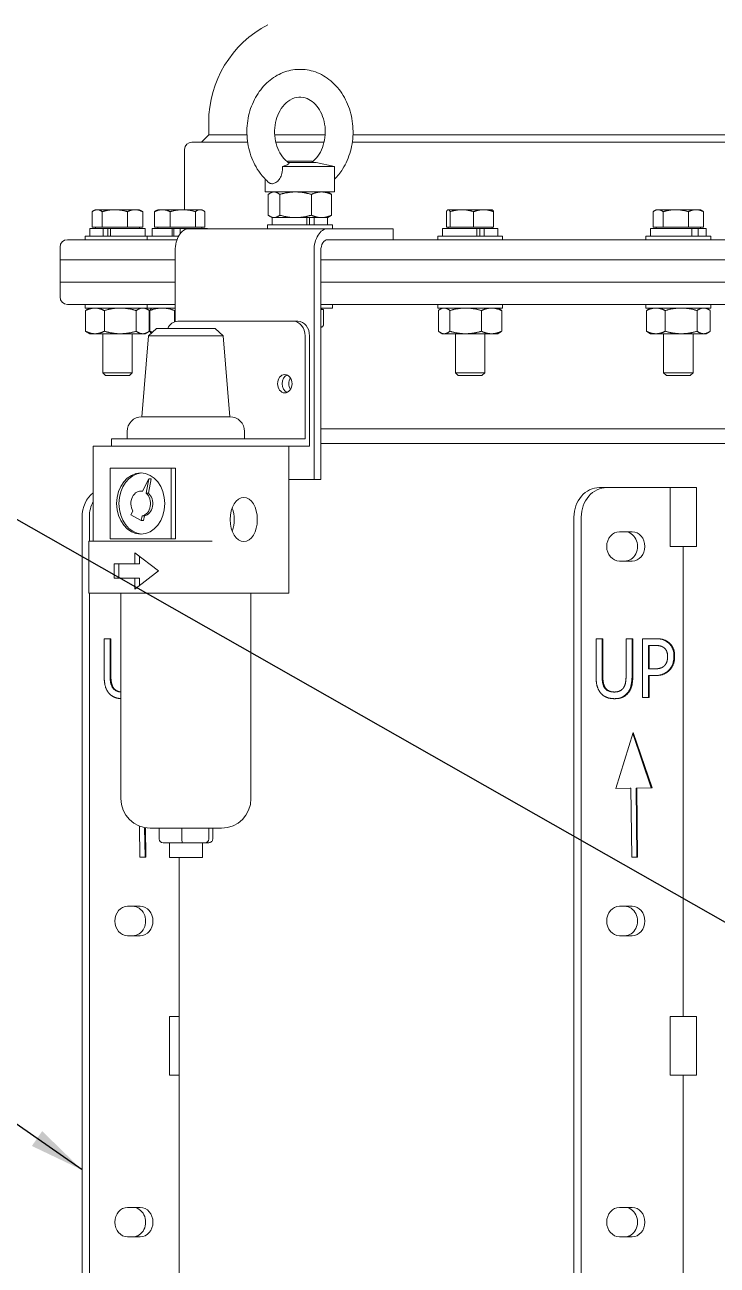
# Model space of a CAD drawing. Header units: inches. Extents: x 12 to 318, y 5 to 204.
# Drawn here: x 127.25 to 139.04, y 74.44 to 95.55 of the extents above; entities that cross this region are included whole.
import ezdxf

# ---------------------------------------------------------------- set-up
doc = ezdxf.new("R2010")
doc.units = ezdxf.units.IN
doc.header["$LTSCALE"] = 9.5
doc.header["$MEASUREMENT"] = 0
doc.layers.add('Symbol (ANSI)', color=7, linetype='Continuous', lineweight=25)
doc.layers.add('Visible', color=7, linetype='Continuous', lineweight=18)
doc.styles.add('MEMCOR Medium', font='arial.ttf')
doc.dimstyles.new('Default (ANSI)$7', dxfattribs={"dimscale": 9.5, "dimtxt": 0.15, "dimasz": 0.098425, "dimexe": 0.125, "dimexo": 0.0625, "dimgap": 0.031496, "dimtad": 0, "dimtih": 1, "dimtoh": 1, "dimdec": 4, "dimzin": 3, "dimdsep": 46, "dimlunit": 5, "dimtxsty": 'MEMCOR Medium', "dimcen": 0.09, "dimdle": 0.393701, "dimclrd": 256, "dimclre": 256, "dimclrt": 256, "dimadec": 0, "dimazin": 1, "dimtfac": 0.8, "dimtofl": 0, "dimtmove": 0, "dimatfit": 3, "dimfxl": 1, "dimfrac": 1, "dimtolj": 1, "dimtzin": 4, "dimlwd": -1, "dimlwe": -1, "dimarcsym": 0})

msp = doc.modelspace()

# ---------------------------------------------------------------- linework, layer by layer
at = {"layer": 'Visible'}
for p, q in [((130.377257, 93.889365), (130.377257, 93.674365)), ((130.092257, 93.549365), (131.040414, 93.549365)), ((130.377257, 93.674365), (130.252257, 93.549365)), ((130.377257, 93.674365), (131.02901, 93.674365)), ((131.502087, 93.674365), (132.360965, 93.674365)), ((131.520626, 93.549365), (132.342427, 93.549365)), ((132.822638, 93.549365), (158.662257, 93.549365)), ((132.834042, 93.674365), (144.377257, 93.674365)), ((129.967257, 92.400361), (129.967257, 93.424365)), ((132.522077, 93.135428), (131.632804, 93.135428)), ((131.728711, 93.226373), (131.717714, 93.215374)), ((131.728711, 93.226373), (132.134341, 93.226373)), ((132.205354, 93.202749), (131.734377, 93.202749)), ((132.134341, 93.226373), (132.15796, 93.202749)), ((132.205354, 93.202749), (132.522077, 93.135428)), ((132.522077, 92.702357), (132.522077, 93.135428)), ((131.340975, 92.702357), (131.340975, 92.91999)), ((132.522077, 92.702357), (131.340975, 92.702357)), ((131.459085, 92.702357), (131.425961, 92.683232)), ((132.403967, 92.702357), (132.437092, 92.683232)), ((131.392932, 92.307054), (131.392932, 92.66016)), ((131.587147, 92.307054), (131.587147, 92.66016)), ((132.125742, 92.307054), (132.125742, 92.66016)), ((132.470121, 92.307054), (132.470121, 92.66016)), ((128.394046, 92.102361), (128.394046, 92.366867)), ((128.448966, 92.400361), (128.416134, 92.381405)), ((128.479154, 92.400361), (128.448966, 92.400361)), ((128.779223, 92.400361), (128.479154, 92.400361)), ((128.564263, 92.102361), (128.564263, 92.366867)), ((129.124034, 92.400361), (128.779223, 92.400361)), ((128.994182, 92.102361), (128.994182, 92.366867)), ((129.198966, 92.400361), (129.124034, 92.400361)), ((129.198966, 92.400361), (129.231798, 92.381405)), ((129.253885, 92.102361), (129.253885, 92.366867)), ((129.455255, 92.102361), (129.455255, 92.366867)), ((129.508897, 92.400361), (129.479865, 92.383599)), ((129.588988, 92.400361), (129.508897, 92.400361)), ((129.937042, 92.400361), (129.588988, 92.400361)), ((129.722721, 92.102361), (129.722721, 92.366867)), ((130.231951, 92.400361), (129.937042, 92.400361)), ((130.151363, 92.102361), (130.151363, 92.366867)), ((130.258897, 92.400361), (130.231951, 92.400361)), ((130.258897, 92.400361), (130.287928, 92.383599)), ((130.312539, 92.102361), (130.312539, 92.366867)), ((131.459085, 92.264857), (131.425961, 92.283981)), ((131.459085, 92.264857), (131.490039, 92.264857)), ((131.460175, 92.139857), (131.460175, 92.264857)), ((131.490039, 92.264857), (131.856445, 92.264857)), ((131.856445, 92.264857), (132.297932, 92.264857)), ((132.047741, 92.139857), (132.047741, 92.264857)), ((132.096325, 92.139857), (132.096325, 92.264857)), ((132.172981, 92.139857), (132.172981, 92.264857)), ((132.297932, 92.264857), (132.403967, 92.264857)), ((132.402877, 92.139857), (132.402877, 92.264857)), ((132.403967, 92.264857), (132.437092, 92.283981)), ((134.425413, 92.102361), (134.425413, 92.366867)), ((134.452312, 92.400361), (134.448488, 92.398153)), ((134.456097, 92.400361), (134.452312, 92.400361)), ((134.68773, 92.400361), (134.456097, 92.400361)), ((134.48678, 92.102361), (134.48678, 92.366867)), ((135.058945, 92.400361), (134.68773, 92.400361)), ((134.888679, 92.102361), (134.888679, 92.366867)), ((135.202312, 92.400361), (135.058945, 92.400361)), ((135.202312, 92.400361), (135.206136, 92.398153)), ((135.22921, 92.102361), (135.22921, 92.366867)), ((137.943991, 92.102361), (137.943991, 92.366867)), ((137.99891, 92.400361), (137.966078, 92.381405)), ((138.029099, 92.400361), (137.99891, 92.400361)), ((138.329168, 92.400361), (138.029099, 92.400361)), ((138.114208, 92.102361), (138.114208, 92.366867)), ((138.673979, 92.400361), (138.329168, 92.400361)), ((138.544127, 92.102361), (138.544127, 92.366867)), ((138.74891, 92.400361), (138.673979, 92.400361)), ((138.74891, 92.400361), (138.781743, 92.381405)), ((138.80383, 92.102361), (138.80383, 92.366867)), ((128.352614, 92.077357), (128.583136, 92.077357)), ((128.352614, 91.952357), (128.352614, 92.077357)), ((128.479154, 92.102361), (128.394046, 92.102361)), ((128.448966, 92.102361), (128.448966, 92.077357)), ((128.564263, 92.102361), (128.479154, 92.102361)), ((128.779223, 92.102361), (128.564263, 92.102361)), ((128.620427, 92.077357), (128.583136, 92.077357)), ((128.583136, 91.952357), (128.583136, 92.077357)), ((128.620427, 92.077357), (128.708455, 92.077357)), ((128.659506, 91.952357), (128.659506, 92.077357)), ((128.708455, 91.952357), (128.708455, 92.077357)), ((128.708455, 92.077357), (129.295317, 92.077357)), ((128.994182, 92.102361), (128.779223, 92.102361)), ((129.124034, 92.102361), (128.994182, 92.102361)), ((129.253885, 92.102361), (129.124034, 92.102361)), ((129.198966, 92.102361), (129.198966, 92.077357)), ((129.295317, 91.952357), (129.295317, 92.077357)), ((129.412546, 92.077357), (129.756142, 92.077357)), ((129.412546, 91.952357), (129.412546, 92.077357)), ((129.588988, 92.102361), (129.455255, 92.102361)), ((129.508897, 92.102361), (129.508897, 92.077357)), ((129.722721, 92.102361), (129.588988, 92.102361)), ((129.937042, 92.102361), (129.722721, 92.102361)), ((129.76881, 92.077357), (129.756142, 92.077357)), ((129.756142, 91.952357), (129.756142, 92.077357)), ((129.76881, 92.077357), (129.890597, 92.077357)), ((129.782086, 91.952357), (129.782086, 92.077357)), ((129.890597, 91.991029), (129.890597, 92.077357)), ((129.890597, 92.077357), (130.355248, 92.077357)), ((130.151363, 92.102361), (129.937042, 92.102361)), ((130.03751, 92.076865), (132.402382, 92.076865)), ((130.231951, 92.102361), (130.151363, 92.102361)), ((130.312539, 92.102361), (130.231951, 92.102361)), ((130.258897, 92.102361), (130.258897, 92.077357)), ((130.355248, 92.076865), (130.355248, 92.077357)), ((132.482707, 92.139857), (131.380345, 92.139857)), ((131.380345, 92.139857), (131.380345, 92.076865)), ((133.517891, 92.076865), (132.402382, 92.076865)), ((132.482707, 92.139857), (132.482707, 92.076865)), ((133.517891, 91.889365), (133.517891, 92.076865)), ((134.355961, 92.077357), (134.943527, 92.077357)), ((134.355961, 91.952357), (134.355961, 92.077357)), ((134.456097, 92.102361), (134.425413, 92.102361)), ((134.452312, 92.102361), (134.452312, 92.077357)), ((134.48678, 92.102361), (134.456097, 92.102361)), ((134.68773, 92.102361), (134.48678, 92.102361)), ((134.888679, 92.102361), (134.68773, 92.102361)), ((135.058945, 92.102361), (134.888679, 92.102361)), ((134.943527, 92.077357), (135.031336, 92.077357)), ((134.943527, 91.952357), (134.943527, 92.077357)), ((134.992111, 91.952357), (134.992111, 92.077357)), ((135.068766, 92.077357), (135.031336, 92.077357)), ((135.22921, 92.102361), (135.058945, 92.102361)), ((135.068766, 91.952357), (135.068766, 92.077357)), ((135.068766, 92.077357), (135.298663, 92.077357)), ((135.202312, 92.102361), (135.202312, 92.077357)), ((135.298663, 91.952357), (135.298663, 92.077357)), ((137.902559, 92.077357), (138.604394, 92.077357)), ((137.902559, 91.952357), (137.902559, 92.077357)), ((138.029099, 92.102361), (137.943991, 92.102361)), ((137.99891, 92.102361), (137.99891, 92.077357)), ((138.114208, 92.102361), (138.029099, 92.102361)), ((138.329168, 92.102361), (138.114208, 92.102361)), ((138.544127, 92.102361), (138.329168, 92.102361)), ((138.673979, 92.102361), (138.544127, 92.102361)), ((138.604394, 92.077357), (138.652417, 92.077357)), ((138.604394, 91.952357), (138.604394, 92.077357)), ((138.71191, 92.077357), (138.652417, 92.077357)), ((138.80383, 92.102361), (138.673979, 92.102361)), ((138.71191, 91.952357), (138.71191, 92.077357)), ((138.71191, 92.077357), (138.845262, 92.077357)), ((138.74891, 92.102361), (138.74891, 92.077357)), ((138.845262, 91.952357), (138.845262, 92.077357)), ((127.972257, 91.889365), (129.837684, 91.889365)), ((129.332716, 91.952357), (128.272784, 91.952357)), ((128.272784, 91.952357), (128.272784, 91.889365)), ((129.865799, 91.952357), (129.332716, 91.952357)), ((129.332716, 91.952357), (129.332716, 91.889365)), ((132.402382, 91.889365), (132.475715, 91.889365)), ((132.475715, 91.889365), (160.782257, 91.889365)), ((135.378493, 91.952357), (134.276131, 91.952357)), ((134.276131, 91.952357), (134.276131, 91.889365)), ((135.378493, 91.952357), (135.378493, 91.889365)), ((138.925092, 91.952357), (137.822729, 91.952357)), ((137.822729, 91.952357), (137.822729, 91.889365)), ((138.925092, 91.952357), (138.925092, 91.889365)), ((127.847257, 91.549365), (127.847257, 91.764365)), ((129.806771, 90.495313), (129.806771, 91.701865)), ((132.171643, 91.701865), (132.171643, 87.808922)), ((132.287012, 87.808922), (132.287012, 91.701865)), ((127.847257, 91.549365), (129.806771, 91.549365)), ((127.847257, 91.549365), (127.847257, 91.169365)), ((129.806771, 91.549365), (127.847257, 91.549365)), ((132.287012, 91.549365), (160.907257, 91.549365)), ((160.907257, 91.549365), (132.287012, 91.549365)), ((129.806771, 91.169365), (127.847257, 91.169365)), ((127.847257, 90.914365), (127.847257, 91.169365)), ((127.847257, 91.169365), (129.806771, 91.169365)), ((160.907257, 91.169365), (132.287012, 91.169365)), ((132.287012, 91.169365), (160.907257, 91.169365)), ((129.806771, 90.789365), (127.972257, 90.789365)), ((128.272784, 90.789365), (128.272784, 90.726373)), ((129.332716, 90.789365), (129.332716, 90.726373)), ((160.782257, 90.789365), (132.287012, 90.789365)), ((132.482707, 90.789365), (132.482707, 90.726373)), ((134.276131, 90.789365), (134.276131, 90.726373)), ((135.378493, 90.789365), (135.378493, 90.726373)), ((137.822729, 90.789365), (137.822729, 90.726373)), ((138.925092, 90.789365), (138.925092, 90.726373)), ((129.332716, 90.726373), (128.272784, 90.726373)), ((128.281284, 90.331069), (128.281284, 90.684176)), ((128.351525, 90.726373), (128.306232, 90.700223)), ((128.600824, 90.331069), (128.600824, 90.684176)), ((129.143506, 90.331069), (129.143506, 90.684176)), ((129.296407, 90.726373), (129.341699, 90.700223)), ((129.806771, 90.726373), (129.332716, 90.726373)), ((129.366647, 90.331069), (129.366647, 90.684176)), ((129.374112, 90.331069), (129.374112, 90.684176)), ((129.411456, 90.726373), (129.405374, 90.722861)), ((129.7972, 90.492257), (129.7972, 90.684176)), ((132.482707, 90.726373), (132.287012, 90.726373)), ((132.287012, 90.701369), (132.302741, 90.701369)), ((132.302741, 90.701369), (132.333425, 90.701369)), ((132.306526, 90.701369), (132.306526, 90.726373)), ((132.333425, 90.701369), (132.333425, 90.436862)), ((135.378493, 90.726373), (134.276131, 90.726373)), ((134.288717, 90.331069), (134.288717, 90.684176)), ((134.354871, 90.726373), (134.321747, 90.707248)), ((134.482933, 90.331069), (134.482933, 90.684176)), ((135.021528, 90.331069), (135.021528, 90.684176)), ((135.299753, 90.726373), (135.332877, 90.707248)), ((135.365907, 90.331069), (135.365907, 90.684176)), ((138.925092, 90.726373), (137.822729, 90.726373)), ((137.831229, 90.331069), (137.831229, 90.684176)), ((137.90147, 90.726373), (137.856177, 90.700223)), ((138.150769, 90.331069), (138.150769, 90.684176)), ((138.693451, 90.331069), (138.693451, 90.684176)), ((138.846351, 90.726373), (138.891644, 90.700223)), ((138.916592, 90.331069), (138.916592, 90.684176)), ((129.489394, 90.376422), (129.354013, 90.251854)), ((129.489394, 90.376422), (130.489394, 90.376422)), ((131.820799, 90.501422), (129.850073, 90.501422)), ((130.489394, 90.376422), (130.624775, 90.251854)), ((131.897712, 90.501422), (131.820799, 90.501422)), ((132.287012, 90.403369), (132.302741, 90.403369)), ((132.302741, 90.403369), (132.306526, 90.403369)), ((132.306526, 90.403369), (132.31035, 90.405576)), ((128.351525, 90.288873), (128.306232, 90.315022)), ((128.351525, 90.288873), (128.441054, 90.288873)), ((128.441054, 90.288873), (128.872165, 90.288873)), ((128.573966, 90.288873), (128.573966, 89.624551)), ((128.872165, 90.288873), (129.255076, 90.288873)), ((129.073966, 90.288873), (129.073966, 89.624551)), ((129.354013, 90.251854), (129.239394, 88.876422)), ((129.255076, 90.288873), (129.296407, 90.288873)), ((129.296407, 90.288873), (129.341699, 90.315022)), ((130.624775, 90.251854), (129.354013, 90.251854)), ((130.624775, 90.251854), (130.739394, 88.876422)), ((132.017872, 90.251422), (132.017872, 88.501422)), ((132.094785, 88.376422), (132.094785, 90.251422)), ((134.354871, 90.288873), (134.321747, 90.307997)), ((134.354871, 90.288873), (134.385825, 90.288873)), ((134.385825, 90.288873), (134.75223, 90.288873)), ((134.577312, 90.288873), (134.577312, 89.624551)), ((134.75223, 90.288873), (135.193717, 90.288873)), ((135.077312, 90.288873), (135.077312, 89.624551)), ((135.193717, 90.288873), (135.299753, 90.288873)), ((135.299753, 90.288873), (135.332877, 90.307997)), ((137.90147, 90.288873), (137.856177, 90.315022)), ((137.90147, 90.288873), (137.990999, 90.288873)), ((137.990999, 90.288873), (138.42211, 90.288873)), ((138.12391, 90.288873), (138.12391, 89.624551)), ((138.42211, 90.288873), (138.805021, 90.288873)), ((138.62391, 90.288873), (138.62391, 89.624551)), ((138.805021, 90.288873), (138.846351, 90.288873)), ((138.846351, 90.288873), (138.891644, 90.315022)), ((128.573966, 89.624551), (129.073966, 89.624551)), ((128.621151, 89.577357), (128.573966, 89.624551)), ((129.026781, 89.577357), (128.621151, 89.577357)), ((129.026781, 89.577357), (129.073966, 89.624551)), ((134.577312, 89.624551), (135.077312, 89.624551)), ((134.624497, 89.577357), (134.577312, 89.624551)), ((135.030127, 89.577357), (134.624497, 89.577357)), ((135.030127, 89.577357), (135.077312, 89.624551)), ((138.12391, 89.624551), (138.62391, 89.624551)), ((138.171095, 89.577357), (138.12391, 89.624551)), ((138.576725, 89.577357), (138.171095, 89.577357)), ((138.576725, 89.577357), (138.62391, 89.624551)), ((129.239394, 88.876422), (130.739394, 88.876422)), ((159.162257, 88.669365), (132.287012, 88.669365)), ((128.720133, 88.501422), (131.402569, 88.501422)), ((128.720133, 88.501422), (128.720133, 88.376422)), ((128.989394, 88.501422), (128.989394, 88.626422)), ((130.989394, 88.501422), (130.989394, 88.626422)), ((132.017872, 88.501422), (131.402569, 88.501422)), ((128.412713, 88.376422), (128.508888, 88.376422)), ((128.412713, 86.75623), (128.412713, 88.376422)), ((128.508888, 88.376422), (129.297178, 88.376422)), ((129.297178, 88.376422), (130.085469, 88.376422)), ((130.085469, 88.376422), (130.436367, 88.376422)), ((130.695314, 88.376422), (130.436367, 88.376422)), ((131.402569, 88.376422), (130.695314, 88.376422)), ((131.402569, 88.376422), (132.094785, 88.376422)), ((131.743886, 88.376422), (131.743886, 85.876422)), ((158.877257, 88.419365), (132.287012, 88.419365)), ((129.737815, 88.000228), (128.702716, 88.000228)), ((128.702716, 88.000228), (128.702716, 86.798431)), ((129.252652, 87.608046), (129.357561, 87.81981)), ((129.357561, 87.81981), (129.313704, 87.575966)), ((129.396017, 87.81981), (129.35216, 87.575966)), ((129.396017, 87.81981), (129.357561, 87.81981)), ((129.737815, 88.000228), (129.814728, 88.000228)), ((129.737815, 86.798431), (129.737815, 88.000228)), ((129.814728, 86.798431), (129.814728, 88.000228)), ((129.254636, 87.612051), (129.220265, 87.612051)), ((132.171643, 87.808922), (131.743886, 87.808922)), ((132.287012, 87.808922), (132.171643, 87.808922)), ((137.154724, 87.669365), (137.029724, 87.669365)), ((138.237255, 87.669365), (137.154724, 87.669365)), ((138.237255, 87.669365), (138.682821, 87.669365)), ((138.237255, 87.669365), (138.237255, 86.669365)), ((138.682821, 87.669365), (138.682821, 86.669365)), ((129.35216, 87.575966), (129.313704, 87.575966)), ((129.053322, 87.205686), (129.086066, 87.271781)), ((129.230374, 87.112652), (129.053322, 87.205686)), ((129.244063, 87.188761), (129.230374, 87.112652)), ((129.282519, 87.188761), (129.244063, 87.188761)), ((129.282519, 87.188761), (129.26883, 87.112652)), ((128.221711, 58.419365), (128.221711, 87.169365)), ((128.346711, 87.169365), (128.346711, 86.75623)), ((129.26883, 87.112652), (129.230374, 87.112652)), ((136.596711, 58.419365), (136.596711, 87.169365)), ((136.721711, 87.169365), (136.721711, 58.419365)), ((128.702716, 86.798431), (129.737815, 86.798431)), ((129.737815, 86.798431), (129.814728, 86.798431)), ((137.37123, 86.919365), (137.587736, 86.919365)), ((128.3358, 86.75623), (128.431975, 86.75623)), ((128.3358, 86.75623), (128.3358, 85.876422)), ((130.008556, 86.75623), (128.431975, 86.75623)), ((129.121031, 86.371007), (129.121031, 86.558814)), ((129.121031, 86.558814), (129.521158, 86.251422)), ((130.008556, 86.75623), (130.359454, 86.75623)), ((130.436367, 86.75623), (130.359454, 86.75623)), ((138.237255, 86.669365), (138.682821, 86.669365)), ((138.453762, 78.669365), (138.453762, 86.669365)), ((128.768919, 86.131838), (128.768919, 86.371007)), ((128.768919, 86.371007), (129.121031, 86.371007)), ((128.845832, 86.371007), (128.845832, 86.131838)), ((129.121031, 86.371007), (129.197944, 86.371007)), ((129.197944, 86.499727), (129.197944, 86.371007)), ((137.587736, 86.419365), (137.37123, 86.419365)), ((129.121031, 86.131838), (128.768919, 86.131838)), ((129.521158, 86.251422), (129.121031, 85.94403)), ((129.121031, 85.94403), (129.121031, 86.131838)), ((129.121031, 86.131838), (129.197944, 86.131838)), ((129.197944, 86.131838), (129.197944, 86.003117)), ((128.431975, 85.876422), (128.3358, 85.876422)), ((128.346711, 85.876422), (128.346711, 58.419365)), ((128.431975, 85.876422), (130.008556, 85.876422)), ((128.881617, 85.876422), (128.881617, 82.376422)), ((130.359454, 85.876422), (130.008556, 85.876422)), ((130.359454, 85.876422), (131.743886, 85.876422)), ((131.097171, 85.876422), (131.097171, 82.376422)), ((128.597113, 84.475208), (128.597113, 85.099195)), ((128.597113, 85.099195), (128.712208, 85.099195)), ((128.699708, 85.099195), (128.699708, 84.475208)), ((128.712208, 85.099195), (128.712208, 84.475208)), ((136.972113, 84.475208), (136.972113, 85.099195)), ((136.972113, 85.099195), (137.087208, 85.099195)), ((137.074708, 85.099195), (137.074708, 84.475208)), ((137.087208, 85.099195), (137.087208, 84.475208)), ((137.483727, 84.471966), (137.483727, 85.099195)), ((137.483727, 85.099195), (137.598823, 85.099195)), ((137.586323, 85.099195), (137.586323, 84.475208)), ((137.598823, 85.099195), (137.598823, 84.475208)), ((137.763747, 84.099195), (137.763747, 85.099195)), ((137.763747, 85.099195), (137.981306, 85.099195)), ((137.878843, 84.984122), (137.866343, 84.984122)), ((137.866343, 84.984122), (137.866343, 84.585419)), ((137.878843, 84.984122), (137.878843, 84.585419)), ((137.974288, 84.984122), (137.878843, 84.984122)), ((137.878843, 84.585419), (137.866343, 84.585419)), ((137.878843, 84.471966), (137.866343, 84.471966)), ((137.866343, 84.471966), (137.866343, 84.099195)), ((137.878843, 84.585419), (137.957445, 84.585419)), ((137.976393, 84.471966), (137.878843, 84.471966)), ((137.878843, 84.471966), (137.878843, 84.099195)), ((137.285117, 84.191577), (137.272617, 84.191577)), ((137.878843, 84.099195), (137.763747, 84.099195)), ((137.311119, 82.549822), (137.60582, 83.502025)), ((137.599864, 83.482781), (137.913279, 82.561098)), ((137.60582, 83.502025), (137.925779, 82.561098)), ((137.567612, 82.555323), (137.311119, 82.549822)), ((137.555112, 82.555323), (137.311203, 82.550092)), ((137.567612, 82.555323), (137.555112, 82.555323)), ((137.581241, 81.379419), (137.567612, 82.555323)), ((137.913279, 82.561098), (137.653224, 82.556905)), ((137.653224, 82.556905), (137.668601, 81.383077)), ((137.665724, 82.556905), (137.653224, 82.556905)), ((137.925779, 82.561098), (137.665724, 82.556905)), ((137.665724, 82.556905), (137.681101, 81.383077)), ((137.925779, 82.561098), (137.913279, 82.561098)), ((129.206241, 81.379419), (129.200085, 81.91054)), ((129.28702, 81.885452), (129.293601, 81.383077)), ((129.299549, 81.883203), (129.306101, 81.383077)), ((130.597171, 81.876422), (129.381617, 81.876422)), ((129.533376, 81.876422), (129.533376, 81.688922)), ((129.921153, 81.876422), (129.921153, 81.688922)), ((130.377172, 81.876422), (130.377172, 81.688922)), ((130.445413, 81.876422), (130.445413, 81.688922)), ((129.600277, 81.626422), (129.931165, 81.626422)), ((129.708144, 81.626422), (129.708144, 81.376422)), ((129.931165, 81.626422), (130.320282, 81.626422)), ((130.270644, 81.626422), (130.270644, 81.376422)), ((130.320282, 81.626422), (130.378511, 81.626422)), ((129.293601, 81.383077), (129.206235, 81.379877)), ((129.306101, 81.383077), (129.206241, 81.379419)), ((129.306101, 81.383077), (129.293601, 81.383077)), ((130.270644, 81.376422), (129.708144, 81.376422)), ((129.877257, 33.559365), (129.877257, 81.376422)), ((137.668601, 81.383077), (137.581235, 81.379877)), ((137.681101, 81.383077), (137.581241, 81.379419)), ((137.681101, 81.383077), (137.668601, 81.383077)), ((128.99623, 80.544365), (129.212736, 80.544365)), ((137.37123, 80.544365), (137.587736, 80.544365)), ((129.212736, 80.044365), (128.99623, 80.044365)), ((137.587736, 80.044365), (137.37123, 80.044365)), ((129.709056, 78.669365), (129.877257, 78.669365)), ((129.709056, 78.669365), (129.709056, 77.669365)), ((138.237255, 78.669365), (138.682821, 78.669365)), ((138.237255, 78.669365), (138.237255, 77.669365)), ((138.682821, 78.669365), (138.682821, 77.669365)), ((129.709056, 77.669365), (129.877257, 77.669365)), ((138.237255, 77.669365), (138.682821, 77.669365)), ((138.453762, 69.669365), (138.453762, 77.669365)), ((128.99623, 75.419365), (129.212736, 75.419365)), ((137.37123, 75.419365), (137.587736, 75.419365)), ((129.212736, 74.919365), (128.99623, 74.919365)), ((137.587736, 74.919365), (137.37123, 74.919365))]:
    msp.add_line(p, q, dxfattribs=at)
for centre, radius, start, end in [((132.244757, 93.889365), 1.8675, 117.4438169, 180), ((130.092257, 93.424365), 0.125, 90, 180), ((127.972257, 91.764365), 0.125, 90, 180), ((127.972257, 90.914365), 0.125, 180, 270), ((129.239394, 88.626422), 0.25, 90, 180), ((130.739394, 88.626422), 0.25, 0, 90), ((129.381617, 82.376422), 0.5, 180, 270), ((130.597171, 82.376422), 0.5, 270, 0)]:
    msp.add_arc(centre, radius, start, end, dxfattribs=at)
for centre, major_axis, ratio, start_param, end_param in [((130.03751, 91.701865), (0, 0.375), 0.615303143, 0, 1.570796327), ((132.402382, 91.701865), (0, 0.375), 0.615303143, 0, 1.570796327), ((132.402382, 91.701865), (0, 0.1875), 0.615303143, 0, 1.570796327), ((129.850073, 90.251422), (0, 0.25), 0.788290582, 0, 1.047197551), ((131.820799, 90.251422), (0, 0.25), 0.788290582, 4.71238898, 6.283185307), ((131.897712, 90.251422), (0, 0.25), 0.788290582, 4.71238898, 6.283185307), ((131.749908, 89.438922), (0, 0.15625), 0.788290582, 0.317530521, 2.824062133), ((131.749908, 89.438922), (0, -0.155), 0.788290582, 3.44825284, 5.97652512), ((131.865277, 89.438922), (0, -0.155), 0.788290582, 4.03898495, 5.385793011), ((129.258722, 87.399329), (0, 0.520383), 0.788290582, 0.046890947, 3.094701707), ((129.220265, 87.399329), (0, 0.212722), 0.788290582, 6.088823721, 8.496983379), ((137.029724, 87.169365), (0, 0.5), 0.866025404, 0, 1.570796327), ((137.154724, 87.169365), (0, 0.5), 0.866025404, 0, 1.570796327), ((128.654724, 87.169365), (0, -0.5), 0.866025404, 3.734650218, 4.71238898), ((128.779724, 87.169365), (0, 0.5), 0.866025404, 1.01139734, 1.570796327), ((129.220265, 87.399329), (0, -0.212722), 0.788290582, 0.142396418, 2.550556077), ((129.258722, 87.399329), (0, -0.212722), 0.788290582, 0.142396418, 2.550556077), ((130.580612, 87.126422), (0, 0.375), 0.615303143, 4.16540012, 5.259377841), ((137.37123, 86.669365), (0, -0.25), 0.866025404, 3.141592654, 6.283185307), ((137.462736, 86.669365), (0, -0.25), 0.866025404, 0, 3.141592654), ((137.587736, 86.669365), (0, 0.25), 0.866025404, 3.141592654, 6.283185307), ((129.600277, 81.688922), (0.066901, 0), 0.934210188, 3.141592654, 4.71238898), ((129.931165, 81.688922), (0, -0.0625), 0.160183364, 4.71238898, 6.283185307), ((130.320282, 81.688922), (0, -0.0625), 0.910239559, 0, 1.570796327), ((130.378511, 81.688922), (-0.066901, 0), 0.934210188, 1.570796327, 3.141592654), ((128.99623, 80.294365), (0, -0.25), 0.866025404, 3.141592654, 6.283185307), ((129.087736, 80.294365), (0, -0.25), 0.866025404, 0, 3.141592654), ((129.212736, 80.294365), (0, 0.25), 0.866025404, 3.141592654, 6.283185307), ((137.37123, 80.294365), (0, -0.25), 0.866025404, 3.141592654, 6.283185307), ((137.462736, 80.294365), (0, -0.25), 0.866025404, 0, 3.141592654), ((137.587736, 80.294365), (0, 0.25), 0.866025404, 3.141592654, 6.283185307), ((128.99623, 75.169365), (0, -0.25), 0.866025404, 3.141592654, 6.283185307), ((129.087736, 75.169365), (0, -0.25), 0.866025404, 0, 3.141592654), ((129.212736, 75.169365), (0, 0.25), 0.866025404, 3.141592654, 6.283185307), ((137.37123, 75.169365), (0, -0.25), 0.866025404, 3.141592654, 6.283185307), ((137.462736, 75.169365), (0, -0.25), 0.866025404, 0, 3.141592654), ((137.587736, 75.169365), (0, 0.25), 0.866025404, 3.141592654, 6.283185307)]:
    msp.add_ellipse(centre, major_axis=major_axis, ratio=ratio, start_param=start_param, end_param=end_param, dxfattribs=at)
for centre, major_axis, ratio in [((131.672995, 89.438922), (0, -0.15625), 0.788290582), ((129.220265, 87.399329), (0, 0.520383), 0.788290582), ((130.974757, 87.126422), (0, 0.375), 0.615303143)]:
    msp.add_ellipse(centre, major_axis=major_axis, ratio=ratio, dxfattribs=at)
for points, degree, knots in [([(132.522077, 92.91999), (132.573038, 92.971614), (132.618418, 93.029347), (132.715904, 93.184168), (132.760487, 93.286718), (132.820783, 93.504139), (132.835826, 93.619249), (132.834316, 93.849812), (132.817598, 93.965263), (132.753224, 94.184481), (132.705737, 94.288328), (132.58385, 94.472133), (132.510054, 94.55262), (132.344579, 94.678999), (132.253947, 94.726358), (132.067188, 94.782738), (131.971799, 94.79367), (131.784911, 94.780621), (131.693562, 94.75731), (131.52037, 94.679866), (131.439028, 94.624781), (131.29205, 94.487171), (131.227595, 94.403233), (131.122324, 94.214426), (131.082654, 94.108768), (131.032964, 93.887213), (131.023506, 93.771153), (131.03629, 93.540832), (131.058631, 93.426577), (131.133818, 93.211903), (131.186432, 93.111359), (131.298276, 92.961828), (131.350142, 92.906598), (131.407612, 92.858676)], 3, [3.827027813, 3.827027813, 3.827027813, 3.827027813, 4.049908448, 4.049908448, 4.381455328, 4.381455328, 4.720500933, 4.720500933, 5.061305211, 5.061305211, 5.400129556, 5.400129556, 5.730743963, 5.730743963, 6.044166539, 6.044166539, 6.339486461, 6.339486461, 6.629570944, 6.629570944, 6.930344372, 6.930344372, 7.249493843, 7.249493843, 7.5829639, 7.5829639, 7.922633579, 7.922633579, 8.26337147, 8.26337147, 8.601322972, 8.601322972, 8.832351647, 8.832351647, 8.832351647, 8.832351647]), ([(132.145338, 93.215374), (132.177077, 93.240666), (132.20759, 93.272342), (132.266312, 93.352472), (132.293577, 93.402618), (132.334996, 93.511724), (132.349477, 93.570345), (132.364217, 93.690797), (132.364554, 93.752571), (132.351155, 93.872973), (132.337423, 93.931565), (132.29796, 94.039746), (132.272186, 94.089241), (132.212014, 94.175371), (132.177479, 94.211602), (132.102364, 94.270071), (132.061674, 94.290897), (131.972717, 94.317765), (131.92447, 94.320374), (131.824931, 94.301978), (131.773047, 94.279252), (131.684182, 94.210851), (131.646638, 94.170906), (131.584348, 94.077848), (131.558864, 94.02619), (131.521187, 93.914818), (131.508718, 93.855363), (131.498091, 93.73415), (131.499872, 93.67244), (131.517324, 93.553094), (131.532995, 93.495497), (131.57589, 93.39003), (131.603168, 93.342276), (131.665848, 93.25996), (131.701398, 93.225894), (131.739658, 93.199007), (131.741237, 93.197914), (131.742818, 93.196836)], 3, [3.713200331, 3.713200331, 3.713200331, 3.713200331, 3.975231637, 3.975231637, 4.2727763, 4.2727763, 4.561933965, 4.561933965, 4.849400182, 4.849400182, 5.136843876, 5.136843876, 5.425821121, 5.425821121, 5.722213864, 5.722213864, 6.044048578, 6.044048578, 6.431271088, 6.431271088, 6.839114682, 6.839114682, 7.161646235, 7.161646235, 7.457106972, 7.457106972, 7.745792774, 7.745792774, 8.033196992, 8.033196992, 8.320721292, 8.320721292, 8.610241595, 8.610241595, 8.908799374, 8.908799374, 8.921630645, 8.921630645, 8.921630645, 8.921630645]), ([(131.632804, 93.135428), (131.635679, 93.095693), (131.633943, 93.055553), (131.616939, 92.983758), (131.604559, 92.956131), (131.575213, 92.9097), (131.55717, 92.89002), (131.518479, 92.85996), (131.498365, 92.849975), (131.460092, 92.840503), (131.442308, 92.841152), (131.41994, 92.849931), (131.413503, 92.853767), (131.407621, 92.858672)], 3, [0, 0, 0, 0, 0.303844286, 0.303844286, 0.568889879, 0.568889879, 0.84578852, 0.84578852, 1.123480062, 1.123480062, 1.402598468, 1.402598468, 1.529498253, 1.529498253, 1.529498253, 1.529498253]), ([(131.742818, 93.196836), (131.743368, 93.196461), (131.743862, 93.196072), (131.748045, 93.192238), (131.74771, 93.187937), (131.739413, 93.176912), (131.728436, 93.169851), (131.700211, 93.156774), (131.683647, 93.15061), (131.654642, 93.141512), (131.644043, 93.138444), (131.632804, 93.135428)], 3, [1.4206785008, 1.4206785008, 1.4206785008, 1.4206785008, 1.444010411, 1.444010411, 1.6428814232, 1.6428814232, 1.9213900168, 1.9213900168, 2.1666996805, 2.1666996805, 2.2934173905, 2.2934173905, 2.2934173905, 2.2934173905]), ([(137.968806, 85.099195), (138.003771, 85.099195), (138.057065, 85.096963), (138.137087, 85.074028), (138.167829, 85.058991), (138.195488, 85.036796)], 3, [-0.7255066345, -0.7255066345, -0.7255066345, -0.7255066345, -0.2963664951, -0.2963664951, 0, 0, 0, 0]), ([(138.195488, 85.036796), (138.214468, 85.021869), (138.231376, 85.004281), (138.257518, 84.967451), (138.270982, 84.944891), (138.293908, 84.878462), (138.298654, 84.837871), (138.298654, 84.797736)], 3, [-0.8444770711, -0.8444770711, -0.8444770711, -0.8444770711, -0.5445297246, -0.5445297246, -0.3058237555, -0.3058237555, 0, 0, 0, 0]), ([(138.298654, 84.797736), (138.298654, 84.774053), (138.296652, 84.750582), (138.287053, 84.697934), (138.27933, 84.675521), (138.261345, 84.629158), (138.244616, 84.600325), (138.222859, 84.575694)], 3, [-0.4807015504, -0.4807015504, -0.4807015504, -0.4807015504, -0.3871149581, -0.3871149581, -0.2680978808, -0.2680978808, 0, 0, 0, 0]), ([(128.699708, 84.475208), (128.699708, 84.409549), (128.704749, 84.373592), (128.71318, 84.325772), (128.722628, 84.298418), (128.736904, 84.273425)], 3, [-0.371862003, -0.371862003, -0.371862003, -0.371862003, -0.2281453177, -0.2281453177, 0, 0, 0, 0]), ([(137.074708, 84.475208), (137.074708, 84.409549), (137.079749, 84.373592), (137.08818, 84.325772), (137.097628, 84.298418), (137.111904, 84.273425)], 3, [-0.371862003, -0.371862003, -0.371862003, -0.371862003, -0.2281453177, -0.2281453177, 0, 0, 0, 0]), ([(137.586323, 84.475208), (137.586323, 84.435261), (137.584325, 84.394124), (137.57181, 84.30168), (137.561239, 84.27096), (137.543706, 84.224581), (137.526166, 84.195479), (137.50351, 84.170508)], 3, [-0.467674705, -0.467674705, -0.467674705, -0.467674705, -0.3856132751, -0.3856132751, -0.275578199, -0.275578199, 0, 0, 0, 0]), ([(138.222859, 84.575694), (138.207944, 84.558741), (138.191667, 84.543767), (138.156075, 84.517689), (138.137105, 84.506923), (138.095484, 84.488866), (138.049598, 84.471966), (137.963893, 84.471966)], 3, [-2.121990443, -2.121990443, -2.121990443, -2.121990443, -1.442842816, -1.442842816, -0.754099623, -0.754099623, 0, 0, 0, 0]), ([(128.736904, 84.273425), (128.745002, 84.259258), (128.754719, 84.24678), (128.780288, 84.222857), (128.794366, 84.214845), (128.828876, 84.198484), (128.855405, 84.193393), (128.881617, 84.191995)], 3, [-0.4545311978, -0.4545311978, -0.4545311978, -0.4545311978, -0.3744036195, -0.3744036195, -0.2751501522, -0.2751501522, -0.0466713779, -0.0466713779, -0.0466713779, -0.0466713779]), ([(128.749404, 84.273425), (128.772564, 84.232906), (128.842259, 84.196904), (128.881617, 84.19295)], 2, [0, 0, 0, 1, 1.742253752, 1.742253752, 1.742253752]), ([(137.111904, 84.273425), (137.120002, 84.259258), (137.129719, 84.24678), (137.155288, 84.222857), (137.169366, 84.214845), (137.20879, 84.196154), (137.241346, 84.191577), (137.272617, 84.191577)], 3, [-0.4545311978, -0.4545311978, -0.4545311978, -0.4545311978, -0.3744036195, -0.3744036195, -0.2751501522, -0.2751501522, 0, 0, 0, 0]), ([(128.881617, 84.078968), (128.822765, 84.082536), (128.719928, 84.124317), (128.679926, 84.170508)], 2, [0.190966352, 0.190966352, 0.190966352, 1, 2, 2, 2]), ([(137.50351, 84.170508), (137.489865, 84.155019), (137.474976, 84.141331), (137.442551, 84.117827), (137.425387, 84.108287), (137.385536, 84.091768), (137.346008, 84.078938), (137.279031, 84.078162)], 3, [-1.621814164, -1.621814164, -1.621814164, -1.621814164, -1.122952591, -1.122952591, -0.623679835, -0.623679835, -0.019053199, -0.019053199, -0.019053199, -0.019053199])]:
    msp.add_open_spline(points, degree=degree, knots=knots, dxfattribs=at)
for points, weights in [([(131.490039, 92.702357), (131.444972, 92.702357), (131.392932, 92.66016)], [1, 1.0379548493, 1]), ([(131.587147, 92.66016), (131.535107, 92.702357), (131.490039, 92.702357)], [1, 1.0379548493, 1]), ([(131.856445, 92.702357), (131.731463, 92.702357), (131.587147, 92.66016)], [1, 1.0379548493, 1]), ([(132.125742, 92.66016), (131.981426, 92.702357), (131.856445, 92.702357)], [1, 1.0379548493, 1]), ([(132.297932, 92.702357), (132.218018, 92.702357), (132.125742, 92.66016)], [1, 1.0379548493, 1]), ([(132.470121, 92.66016), (132.377845, 92.702357), (132.297932, 92.702357)], [1, 1.0379548493, 1]), ([(132.437092, 92.683232), (132.452978, 92.67406), (132.470121, 92.66016)], [1.01655158983, 1.01219243404, 1]), ([(128.479154, 92.400361), (128.439656, 92.400361), (128.394046, 92.366867)], [1, 1.0379548493, 1]), ([(128.564263, 92.366867), (128.518653, 92.400361), (128.479154, 92.400361)], [1, 1.0379548493, 1]), ([(128.779223, 92.400361), (128.679459, 92.400361), (128.564263, 92.366867)], [1, 1.0379548493, 1]), ([(128.994182, 92.366867), (128.878986, 92.400361), (128.779223, 92.400361)], [1, 1.0379548493, 1]), ([(129.124034, 92.400361), (129.06377, 92.400361), (128.994182, 92.366867)], [1, 1.0379548493, 1]), ([(129.253885, 92.366867), (129.184298, 92.400361), (129.124034, 92.400361)], [1, 1.0379548493, 1]), ([(129.231798, 92.381405), (129.242511, 92.37522), (129.253885, 92.366867)], [1.01394334662, 1.00920328344, 1]), ([(129.588988, 92.400361), (129.526922, 92.400361), (129.455255, 92.366867)], [1, 1.0379548493, 1]), ([(129.455255, 92.366867), (129.467986, 92.376741), (129.479865, 92.383599)], [1, 1.01089719788, 1.01553701765]), ([(129.722721, 92.366867), (129.651054, 92.400361), (129.588988, 92.400361)], [1, 1.0379548493, 1]), ([(129.937042, 92.400361), (129.837575, 92.400361), (129.722721, 92.366867)], [1, 1.0379548493, 1]), ([(130.151363, 92.366867), (130.036509, 92.400361), (129.937042, 92.400361)], [1, 1.0379548493, 1]), ([(130.231951, 92.400361), (130.19455, 92.400361), (130.151363, 92.366867)], [1, 1.0379548493, 1]), ([(130.312539, 92.366867), (130.269352, 92.400361), (130.231951, 92.400361)], [1, 1.0379548493, 1]), ([(131.392932, 92.307054), (131.444972, 92.264857), (131.490039, 92.264857)], [1, 1.0379548493, 1]), ([(131.490039, 92.264857), (131.535107, 92.264857), (131.587147, 92.307054)], [1, 1.0379548493, 1]), ([(131.587147, 92.307054), (131.731463, 92.264857), (131.856445, 92.264857)], [1, 1.0379548493, 1]), ([(131.856445, 92.264857), (131.981426, 92.264857), (132.125742, 92.307054)], [1, 1.0379548493, 1]), ([(132.125742, 92.307054), (132.218018, 92.264857), (132.297932, 92.264857)], [1, 1.0379548493, 1]), ([(132.297932, 92.264857), (132.377845, 92.264857), (132.470121, 92.307054)], [1, 1.0379548493, 1]), ([(132.470121, 92.307054), (132.452978, 92.293153), (132.437092, 92.283981)], [1, 1.01219243404, 1.01655158983]), ([(134.456097, 92.400361), (134.441857, 92.400361), (134.425413, 92.366867)], [1, 1.0379548493, 1]), ([(134.48678, 92.366867), (134.470337, 92.400361), (134.456097, 92.400361)], [1, 1.0379548493, 1]), ([(134.68773, 92.400361), (134.594469, 92.400361), (134.48678, 92.366867)], [1, 1.0379548493, 1]), ([(134.888679, 92.366867), (134.780991, 92.400361), (134.68773, 92.400361)], [1, 1.0379548493, 1]), ([(135.058945, 92.400361), (134.979924, 92.400361), (134.888679, 92.366867)], [1, 1.0379548493, 1]), ([(135.22921, 92.366867), (135.137965, 92.400361), (135.058945, 92.400361)], [1, 1.0379548493, 1]), ([(135.206136, 92.398153), (135.216903, 92.391937), (135.22921, 92.366867)], [1.01455353314, 1.02814006989, 1]), ([(138.029099, 92.400361), (137.9896, 92.400361), (137.943991, 92.366867)], [1, 1.0379548493, 1]), ([(138.114208, 92.366867), (138.068598, 92.400361), (138.029099, 92.400361)], [1, 1.0379548493, 1]), ([(138.329168, 92.400361), (138.229404, 92.400361), (138.114208, 92.366867)], [1, 1.0379548493, 1]), ([(138.544127, 92.366867), (138.428931, 92.400361), (138.329168, 92.400361)], [1, 1.0379548493, 1]), ([(138.673979, 92.400361), (138.613714, 92.400361), (138.544127, 92.366867)], [1, 1.0379548493, 1]), ([(138.80383, 92.366867), (138.734243, 92.400361), (138.673979, 92.400361)], [1, 1.0379548493, 1]), ([(138.781743, 92.381405), (138.792456, 92.37522), (138.80383, 92.366867)], [1.01394334662, 1.00920328344, 1]), ([(128.441054, 90.726373), (128.366905, 90.726373), (128.281284, 90.684176)], [1, 1.0379548493, 1]), ([(128.281284, 90.684176), (128.294084, 90.693209), (128.306232, 90.700223)], [1, 1.00789006175, 1.01249974823]), ([(128.600824, 90.684176), (128.515204, 90.726373), (128.441054, 90.726373)], [1, 1.0379548493, 1]), ([(128.872165, 90.726373), (128.746235, 90.726373), (128.600824, 90.684176)], [1, 1.0379548493, 1]), ([(129.143506, 90.684176), (128.998095, 90.726373), (128.872165, 90.726373)], [1, 1.0379548493, 1]), ([(129.255076, 90.726373), (129.203296, 90.726373), (129.143506, 90.684176)], [1, 1.0379548493, 1]), ([(129.366647, 90.684176), (129.306856, 90.726373), (129.255076, 90.726373)], [1, 1.0379548493, 1]), ([(129.585656, 90.726373), (129.487478, 90.726373), (129.374112, 90.684176)], [1, 1.0379548493, 1]), ([(129.374112, 90.684176), (129.390766, 90.714427), (129.405374, 90.722861)], [1, 1.02692102504, 1.01565237985]), ([(129.7972, 90.684176), (129.683834, 90.726373), (129.585656, 90.726373)], [1, 1.0379548493, 1]), ([(129.806771, 90.687091), (129.802008, 90.685661), (129.7972, 90.684176)], [1.00248996916, 1.0012887434, 1]), ([(134.385825, 90.726373), (134.340757, 90.726373), (134.288717, 90.684176)], [1, 1.0379548493, 1]), ([(134.482933, 90.684176), (134.430893, 90.726373), (134.385825, 90.726373)], [1, 1.0379548493, 1]), ([(134.75223, 90.726373), (134.627249, 90.726373), (134.482933, 90.684176)], [1, 1.0379548493, 1]), ([(135.021528, 90.684176), (134.877212, 90.726373), (134.75223, 90.726373)], [1, 1.0379548493, 1]), ([(135.193717, 90.726373), (135.113804, 90.726373), (135.021528, 90.684176)], [1, 1.0379548493, 1]), ([(135.365907, 90.684176), (135.273631, 90.726373), (135.193717, 90.726373)], [1, 1.0379548493, 1]), ([(135.332877, 90.707248), (135.348764, 90.698076), (135.365907, 90.684176)], [1.01655158983, 1.01219243404, 1]), ([(137.990999, 90.726373), (137.91685, 90.726373), (137.831229, 90.684176)], [1, 1.0379548493, 1]), ([(137.831229, 90.684176), (137.844029, 90.693209), (137.856177, 90.700223)], [1, 1.00789006175, 1.01249974823]), ([(138.150769, 90.684176), (138.065149, 90.726373), (137.990999, 90.726373)], [1, 1.0379548493, 1]), ([(138.42211, 90.726373), (138.29618, 90.726373), (138.150769, 90.684176)], [1, 1.0379548493, 1]), ([(138.693451, 90.684176), (138.54804, 90.726373), (138.42211, 90.726373)], [1, 1.0379548493, 1]), ([(138.805021, 90.726373), (138.753241, 90.726373), (138.693451, 90.684176)], [1, 1.0379548493, 1]), ([(138.916592, 90.684176), (138.856801, 90.726373), (138.805021, 90.726373)], [1, 1.0379548493, 1]), ([(132.287012, 90.412652), (132.295042, 90.403369), (132.302741, 90.403369)], [1.01890253446, 1.0201695752, 1]), ([(132.302741, 90.403369), (132.316982, 90.403369), (132.333425, 90.436862)], [1, 1.0379548493, 1]), ([(128.306232, 90.315022), (128.294084, 90.322036), (128.281284, 90.331069)], [1.01249974823, 1.00789006175, 1]), ([(128.281284, 90.331069), (128.366905, 90.288873), (128.441054, 90.288873)], [1, 1.0379548493, 1]), ([(128.441054, 90.288873), (128.515204, 90.288873), (128.600824, 90.331069)], [1, 1.0379548493, 1]), ([(128.600824, 90.331069), (128.746235, 90.288873), (128.872165, 90.288873)], [1, 1.0379548493, 1]), ([(128.872165, 90.288873), (128.998095, 90.288873), (129.143506, 90.331069)], [1, 1.0379548493, 1]), ([(129.143506, 90.331069), (129.203296, 90.288873), (129.255076, 90.288873)], [1, 1.0379548493, 1]), ([(129.255076, 90.288873), (129.306856, 90.288873), (129.366647, 90.331069)], [1, 1.0379548493, 1]), ([(129.401155, 90.29523), (129.388449, 90.305026), (129.374112, 90.331069)], [1.018086363, 1.02308960842, 1]), ([(129.374112, 90.331069), (129.398875, 90.321852), (129.422354, 90.314737)], [1, 1.00805190899, 1.01268748306]), ([(134.288717, 90.331069), (134.340757, 90.288873), (134.385825, 90.288873)], [1, 1.0379548493, 1]), ([(134.385825, 90.288873), (134.430893, 90.288873), (134.482933, 90.331069)], [1, 1.0379548493, 1]), ([(134.482933, 90.331069), (134.627249, 90.288873), (134.75223, 90.288873)], [1, 1.0379548493, 1]), ([(134.75223, 90.288873), (134.877212, 90.288873), (135.021528, 90.331069)], [1, 1.0379548493, 1]), ([(135.021528, 90.331069), (135.113804, 90.288873), (135.193717, 90.288873)], [1, 1.0379548493, 1]), ([(135.193717, 90.288873), (135.273631, 90.288873), (135.365907, 90.331069)], [1, 1.0379548493, 1]), ([(135.365907, 90.331069), (135.348764, 90.317169), (135.332877, 90.307997)], [1, 1.01219243404, 1.01655158983]), ([(137.856177, 90.315022), (137.844029, 90.322036), (137.831229, 90.331069)], [1.01249974823, 1.00789006175, 1]), ([(137.831229, 90.331069), (137.91685, 90.288873), (137.990999, 90.288873)], [1, 1.0379548493, 1]), ([(137.990999, 90.288873), (138.065149, 90.288873), (138.150769, 90.331069)], [1, 1.0379548493, 1]), ([(138.150769, 90.331069), (138.29618, 90.288873), (138.42211, 90.288873)], [1, 1.0379548493, 1]), ([(138.42211, 90.288873), (138.54804, 90.288873), (138.693451, 90.331069)], [1, 1.0379548493, 1]), ([(138.693451, 90.331069), (138.753241, 90.288873), (138.805021, 90.288873)], [1, 1.0379548493, 1]), ([(138.805021, 90.288873), (138.856801, 90.288873), (138.916592, 90.331069)], [1, 1.0379548493, 1])]:
    msp.add_rational_spline(points, weights, degree=2, dxfattribs=at)
for points in [[(137.981306, 85.099195), (138.058504, 85.099195), (138.166582, 85.070022), (138.207988, 85.036796)], [(138.128685, 84.946035), (138.101314, 84.967104), (138.028327, 84.984122), (137.974288, 84.984122)], [(138.191145, 84.793684), (138.191145, 84.845548), (138.160266, 84.921723), (138.128685, 84.946035)], [(138.207988, 85.036796), (138.256413, 84.998709), (138.311154, 84.881205), (138.311154, 84.797736)], [(138.142019, 84.645386), (138.167986, 84.67537), (138.191145, 84.745872), (138.191145, 84.793684)], [(138.311154, 84.797736), (138.311154, 84.732906), (138.271151, 84.616213), (138.235359, 84.575694)], [(128.679926, 84.170508), (128.634308, 84.222372), (128.597113, 84.368239), (128.597113, 84.475208)], [(128.712208, 84.475208), (128.712208, 84.405516), (128.727648, 84.311513), (128.749404, 84.273425)], [(137.054926, 84.170508), (137.009308, 84.222372), (136.972113, 84.368239), (136.972113, 84.475208)], [(137.087208, 84.475208), (137.087208, 84.405516), (137.102648, 84.311513), (137.124404, 84.273425)], [(137.446532, 84.273425), (137.468288, 84.311513), (137.483727, 84.404706), (137.483727, 84.471966)], [(137.598823, 84.475208), (137.598823, 84.37067), (137.562329, 84.221561), (137.51601, 84.170508)], [(137.957445, 84.585419), (138.027625, 84.585419), (138.113947, 84.611351), (138.142019, 84.645386)], [(138.235359, 84.575694), (138.190443, 84.524641), (138.069031, 84.471966), (137.976393, 84.471966)], [(137.124404, 84.273425), (137.147564, 84.232906), (137.227569, 84.191577), (137.285117, 84.191577)], [(137.285117, 84.191577), (137.339156, 84.191577), (137.423372, 84.232906), (137.446532, 84.273425)], [(137.285117, 84.078125), (137.20862, 84.078125), (137.094928, 84.124317), (137.054926, 84.170508)], [(137.51601, 84.170508), (137.474604, 84.123506), (137.365123, 84.078125), (137.285117, 84.078125)]]:
    msp.add_open_spline(points, degree=2, dxfattribs=at)

# ---------------------------------------------------------------- leaders
at = {"layer": 'Symbol (ANSI)', "annotation_type": 0, "has_hookline": 1, "hookline_direction": 1}
for points, text_width in [([(141.64111, 78.863116), (124.840755, 88.418381), (123.905716, 88.418381)], 17.883459), ([(128.221711, 76.056883), (124.597901, 78.584115), (123.662861, 78.584115)], 29.309704)]:
    msp.add_leader(points, dimstyle='Default (ANSI)$7', override={"dimtad": 0}, dxfattribs=dict(at, text_width=text_width))

doc.saveas('drawing.dxf')
